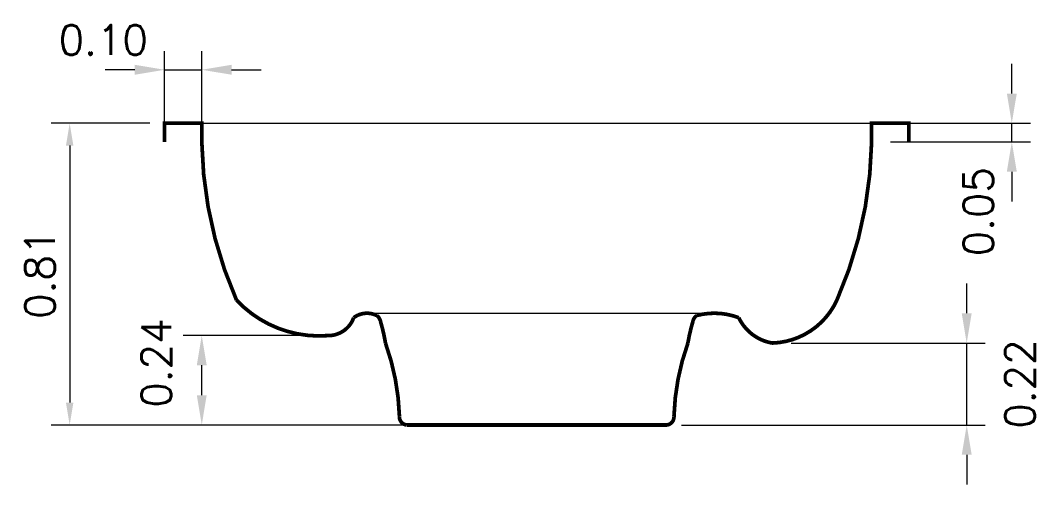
# Model space of a CAD drawing. Extents: x 6.27 to 9.01, y 0.21 to 4.87.
# Drawn here: x 6.269 to 9.008, y 0.208 to 1.454 of the extents above; entities that cross this region are included whole.
import ezdxf

# ---------------------------------------------------------------- set-up
doc = ezdxf.new("R2010")
doc.units = 0
doc.header["$MEASUREMENT"] = 0
doc.layers.get('0').update_dxf_attribs({"linetype": 'CONTINUOUS'})
doc.layers.get('DEFPOINTS').update_dxf_attribs({"linetype": 'CONTINUOUS'})
doc.layers.add('COTAS', color=1, linetype='CONTINUOUS')
doc.layers.add('SPA-BORA-BORA', color=7, linetype='CONTINUOUS')
doc.styles.add('COTA', font='ROMANS.SHX', dxfattribs={"height": 0.08})
doc.dimstyles.new('COTA', dxfattribs={"dimtxt": 0.04, "dimasz": 0.08, "dimexe": 0.05, "dimexo": 0.04, "dimgap": 0.04, "dimtad": 1, "dimzin": 0, "dimtxsty": 'COTA', "dimcen": 0.05, "dimclrd": 256, "dimclre": 256, "dimclrt": 7, "dimaunit": 1, "dimazin": 3, "dimtfac": 1, "dimtix": 1, "dimtofl": 0, "dimtmove": 0, "dimatfit": 3, "dimtolj": 1, "dimtzin": 0})

# ---------------------------------------------------------------- blocks, each defined once
blk = doc.blocks.new('*D1')
at = {"linetype": 'BYBLOCK'}
for p, q in [((6.6161, 0.998), (6.3511, 0.998)), ((6.4011, 0.938), (6.4011, 0.248)), ((7.2672, 0.188), (6.3511, 0.188))]:
    blk.add_line(p, q, dxfattribs=at)
for points in [[(6.3911, 0.938), (6.4111, 0.938), (6.4011, 0.998)], [(6.3911, 0.248), (6.4111, 0.248), (6.4011, 0.188)]]:
    blk.add_solid(points, dxfattribs=at)
at = {"layer": 'DEFPOINTS', "color": 0, "linetype": 'BYBLOCK'}
for p in [(6.6561, 0.998), (6.4011, 0.188), (7.3072, 0.188)]:
    blk.add_point(p, dxfattribs=at)
at = {"color": 7, "linetype": 'BYBLOCK', "insert": (6.3211, 0.593), "char_height": 0.08, "attachment_point": 5, "rotation": 90, "style": 'COTA'}
blk.add_mtext('\\A1;0.81', dxfattribs=at)
blk = doc.blocks.new('*D11')
at = {"linetype": 'BYBLOCK'}
for p, q in [((8.9328, 1.078), (8.9328, 1.158)), ((8.6067, 0.998), (8.9828, 0.998)), ((8.9328, 0.948), (8.9328, 0.998)), ((8.6067, 0.948), (8.9828, 0.948)), ((8.9328, 0.868), (8.9328, 0.788))]:
    blk.add_line(p, q, dxfattribs=at)
for points in [[(8.9195, 1.078), (8.9462, 1.078), (8.9328, 0.998)], [(8.9195, 0.868), (8.9462, 0.868), (8.9328, 0.948)]]:
    blk.add_solid(points, dxfattribs=at)
at = {"layer": 'DEFPOINTS', "color": 0, "linetype": 'BYBLOCK'}
for p in [(8.5667, 0.998), (8.9328, 0.998), (8.5667, 0.948)]:
    blk.add_point(p, dxfattribs=at)
at = {"color": 7, "linetype": 'BYBLOCK', "insert": (8.8427, 0.7606), "char_height": 0.08, "attachment_point": 5, "rotation": 90, "style": 'COTA'}
blk.add_mtext('\\A1;0.05', dxfattribs=at)
blk = doc.blocks.new('*D2')
at = {"linetype": 'BYBLOCK'}
for p, q in [((7.0806, 0.4282), (6.706, 0.4282)), ((6.756, 0.268), (6.756, 0.3482)), ((7.3023, 0.188), (6.706, 0.188))]:
    blk.add_line(p, q, dxfattribs=at)
for points in [[(6.7427, 0.3482), (6.7693, 0.3482), (6.756, 0.4282)], [(6.7427, 0.268), (6.7693, 0.268), (6.756, 0.188)]]:
    blk.add_solid(points, dxfattribs=at)
at = {"layer": 'DEFPOINTS', "color": 0, "linetype": 'BYBLOCK'}
for p in [(6.756, 0.4282), (7.1206, 0.4282), (7.3423, 0.188)]:
    blk.add_point(p, dxfattribs=at)
at = {"color": 7, "linetype": 'BYBLOCK', "insert": (6.634, 0.3543), "char_height": 0.08, "attachment_point": 5, "rotation": 90, "style": 'COTA'}
blk.add_mtext('\\A1;0.24', dxfattribs=at)
blk = doc.blocks.new('*D10')
at = {"linetype": 'BYBLOCK'}
for p, q in [((6.6561, 0.9825), (6.6561, 1.1917)), ((6.7561, 0.9825), (6.7561, 1.1917)), ((6.5761, 1.1417), (6.4961, 1.1417)), ((6.6561, 1.1417), (6.7561, 1.1417)), ((6.8361, 1.1417), (6.9161, 1.1417))]:
    blk.add_line(p, q, dxfattribs=at)
for points in [[(6.5761, 1.1551), (6.5761, 1.1284), (6.6561, 1.1417)], [(6.8361, 1.1551), (6.8361, 1.1284), (6.7561, 1.1417)]]:
    blk.add_solid(points, dxfattribs=at)
at = {"layer": 'DEFPOINTS', "color": 0, "linetype": 'BYBLOCK'}
for p in [(6.7561, 1.1417), (6.6561, 0.9425), (6.7561, 0.9425)]:
    blk.add_point(p, dxfattribs=at)
at = {"color": 7, "linetype": 'BYBLOCK', "insert": (6.4913, 1.2217), "char_height": 0.08, "attachment_point": 5, "style": 'COTA'}
blk.add_mtext('\\A1;0.10', dxfattribs=at)
blk = doc.blocks.new('*D9')
at = {"linetype": 'BYBLOCK'}
for p, q in [((8.8116, 0.4879), (8.8116, 0.5679)), ((8.3399, 0.4079), (8.8616, 0.4079)), ((8.8116, 0.188), (8.8116, 0.4079)), ((8.045, 0.188), (8.8616, 0.188)), ((8.8116, 0.108), (8.8116, 0.028))]:
    blk.add_line(p, q, dxfattribs=at)
for points in [[(8.7983, 0.4879), (8.825, 0.4879), (8.8116, 0.4079)], [(8.7983, 0.108), (8.825, 0.108), (8.8116, 0.188)]]:
    blk.add_solid(points, dxfattribs=at)
at = {"layer": 'DEFPOINTS', "color": 0, "linetype": 'BYBLOCK'}
for p in [(8.2999, 0.4079), (8.8116, 0.4079), (8.005, 0.188)]:
    blk.add_point(p, dxfattribs=at)
at = {"color": 7, "linetype": 'BYBLOCK', "insert": (8.9551, 0.2979), "char_height": 0.08, "attachment_point": 5, "rotation": 90, "style": 'COTA'}
blk.add_mtext('\\A1;0.22', dxfattribs=at)

msp = doc.modelspace()

# ---------------------------------------------------------------- linework, layer by layer
at = {"layer": 'SPA-BORA-BORA'}
for p, q in [((6.7561, 1.1782, 2.7), (8.5561, 1.1782, 2.7)), ((7.1967, 0.6682, 2.7), (8.1154, 0.6682, 2.7))]:
    msp.add_line(p, q, dxfattribs=at)
at = {"layer": 'SPA-BORA-BORA', "const_width": 0.01, "elevation": 2.7}
msp.add_lwpolyline([(6.6561, 1.1282), (6.6561, 1.1782), (6.7561, 1.1782), (6.7561, 1.1282, 0.099666), (6.8494, 0.7035, 0.226829), (7.0946, 0.6082, 0.321745), (7.1643, 0.6563, -0.284978), (7.2264, 0.6621, -0.174279), (7.2361, 0.6472, -0.030471), (7.2499, 0.5874, -0.078369), (7.2872, 0.392, 0.410618), (7.3072, 0.3682), (8.005, 0.3682, 0.410618), (8.025, 0.392, -0.078369), (8.0622, 0.5874, -0.030471), (8.0761, 0.6472, -0.174279), (8.0857, 0.6621, -0.156833), (8.199, 0.6563, 0.241911), (8.2887, 0.5882, 0.285801), (8.4628, 0.7035, 0.099666), (8.5561, 1.1282), (8.5561, 1.1782), (8.6561, 1.1782), (8.6561, 1.1282)], format="xyb", dxfattribs=at)

# ---------------------------------------------------------------- dimensions: what is measured, and where the dimension line sits
at = {"layer": 'COTAS'}
dim = msp.add_linear_dim(base=(6.7561, 1.322, 2.7), p1=(6.6561, 1.1228, 2.7), p2=(6.7561, 1.1228, 2.7), dimstyle='COTA', override={"dimgap": 0.04, "dimcen": 0.06, "dimtofl": 0}, dxfattribs=at)
dim.commit()
dim.dimension.update_dxf_attribs({"geometry": '*D10', "text_midpoint": (6.4913, 1.402, 2.7), "dimtype": 160, "insert": (0, 0.1802)})
for base, p1, p2, override, picture, middle in [((8.9328, 1.1782, 2.7), (8.5667, 1.1282, 2.7), (8.5667, 1.1782, 2.7), {"dimtxt": 0.04, "dimasz": 0.08, "dimgap": 0.04, "dimtxsty": 'COTA', "dimclrt": 7, "dimtfac": 1}, '*D11', (8.8427, 0.9408, 2.7)), ((6.756, 0.6085, 2.7), (7.3423, 0.3682, 2.7), (7.1206, 0.6085, 2.7), {"dimgap": 0.04, "dimcen": 0.06, "dimtofl": 0}, '*D2', (6.634, 0.5345, 2.7))]:
    dim = msp.add_linear_dim(base=base, p1=p1, p2=p2, angle=90, dimstyle='COTA', override=override, dxfattribs=at)
    dim.commit()
    dim.dimension.update_dxf_attribs({"geometry": picture, "text_midpoint": middle, "dimtype": 160, "insert": (0, 0.1802)})
dim = msp.add_linear_dim(base=(6.4011, 0.3682, 2.7), p1=(6.6561, 1.1782, 2.7), p2=(7.3072, 0.3682, 2.7), angle=90, dimstyle='COTA', override={"dimtxt": 0.04, "dimasz": 0.06, "dimgap": 0.04, "dimtxsty": 'COTA', "dimclrt": 7, "dimtfac": 1}, dxfattribs=at)
dim.commit()
dim.dimension.update_dxf_attribs({"geometry": '*D1', "text_midpoint": (6.3211, 0.7732, 2.7), "insert": (0, 0.1802)})
dim = msp.add_linear_dim(base=(8.8116, 0.5881, 2.7), p1=(8.005, 0.3682, 2.7), p2=(8.2999, 0.5881, 2.7), angle=90, dimstyle='COTA', dxfattribs=at)
dim.commit()
dim.dimension.update_dxf_attribs({"geometry": '*D9', "text_midpoint": (8.9551, 0.4781, 2.7), "dimtype": 160, "insert": (0, 0.1802)})

doc.saveas('drawing.dxf')
